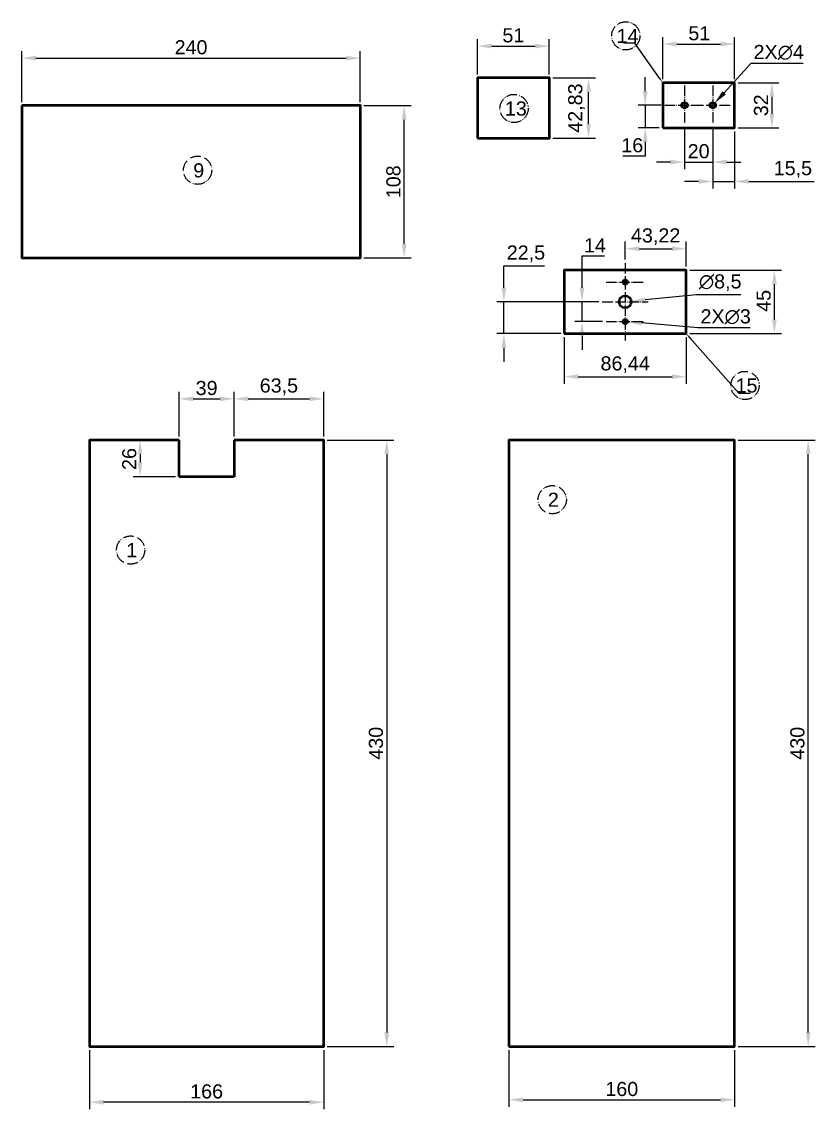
# Model space of a CAD drawing. Header units: millimetres. Extents: x 1300 to 9341, y -223 to 1453.
# Drawn here: x 8779 to 9341, y -31 to 740 of the extents above; entities that cross this region are included whole.
import ezdxf
from ezdxf import colors
from ezdxf.entities.mleader import LeaderData, LeaderLine
from ezdxf.math import Vec2, Vec3

# ---------------------------------------------------------------- set-up
doc = ezdxf.new("R2010")
doc.units = ezdxf.units.MM
doc.linetypes.add('ACAD_ISO04W100', pattern=[30, 24, -3, 0, -3])
doc.linetypes.add('ACAD_ISO05W100', pattern=[33, 24, -3, 0, -3, 0, -3])
for name, color, linetype, lineweight in [('02_LINEA_PRINCIPAL_A4_A3', 7, 'Continuous', 50), ('04_LINEA_EJE_A4_A3', 4, 'ACAD_ISO04W100', 25), ('05_LINEA_ACOTADO', 3, 'Continuous', 25), ('10_LINEA_FANTASMA_A4_A3', 2, 'ACAD_ISO05W100', 25)]:
    doc.layers.add(name, color=color, linetype=linetype, lineweight=lineweight)
doc.layers.add('06_ROTULADO', color=3, linetype='Continuous')
doc.styles.get("Standard").update_dxf_attribs({"font": 'arial.ttf'})
doc.dimstyles.new('ISO-25', dxfattribs={"dimtxt": 2.5, "dimasz": 2.5, "dimexe": 1.25, "dimexo": 0.625, "dimtad": 1, "dimtoh": 1, "dimtxsty": 'Standard', "dimcen": 2.5, "dimadec": 0, "dimazin": 0, "dimtfac": 1, "dimtmove": 0, "dimatfit": 3, "dimfxl": 1, "dimarcsym": 0})

# ---------------------------------------------------------------- blocks, each defined once
blk = doc.blocks.new('*D31')
at = {"layer": '05_LINEA_ACOTADO', "color": 0, "lineweight": -2, "transparency": 16777216}
for p, q in [((9286.52, 443.3), (9341.16, 443.3)), ((9336.16, 23.3), (9336.16, 433.3)), ((9286.52, 13.3), (9341.16, 13.3))]:
    blk.add_line(p, q, dxfattribs=at)
at = {"layer": '05_LINEA_ACOTADO', "color": 0, "transparency": 16777216}
for points in [[(9334.49, 433.3), (9337.83, 433.3), (9336.16, 443.3)], [(9334.49, 23.3), (9337.83, 23.3), (9336.16, 13.3)]]:
    blk.add_solid(points, dxfattribs=at)
at = {"layer": 'Defpoints', "color": 0, "transparency": 16777216}
for p in [(9284.02, 443.3), (9336.16, 443.3), (9284.02, 13.3)]:
    blk.add_point(p, dxfattribs=at)
at = {"layer": '05_LINEA_ACOTADO', "color": 0, "transparency": 16777216, "insert": (9328.55, 228.3), "char_height": 10, "attachment_point": 5, "rotation": 90}
blk.add_mtext('430', dxfattribs=at)
blk = doc.blocks.new('*D32')
at = {"layer": '05_LINEA_ACOTADO', "color": 0, "lineweight": -2, "transparency": 16777216}
for p, q in [((9124.02, 10.8), (9124.02, -29.46)), ((9284.02, 10.8), (9284.02, -29.46)), ((9134.02, -24.46), (9274.02, -24.46))]:
    blk.add_line(p, q, dxfattribs=at)
at = {"layer": '05_LINEA_ACOTADO', "color": 0, "transparency": 16777216}
for points in [[(9134.02, -22.8), (9134.02, -26.13), (9124.02, -24.46)], [(9274.02, -22.8), (9274.02, -26.13), (9284.02, -24.46)]]:
    blk.add_solid(points, dxfattribs=at)
at = {"layer": 'Defpoints', "color": 0, "transparency": 16777216}
for p in [(9124.02, 13.3), (9284.02, 13.3), (9284.02, -24.46)]:
    blk.add_point(p, dxfattribs=at)
at = {"layer": '05_LINEA_ACOTADO', "color": 0, "transparency": 16777216, "insert": (9204.02, -16.86), "char_height": 10, "attachment_point": 5}
blk.add_mtext('160', dxfattribs=at)
blk = doc.blocks.new('*D33')
at = {"layer": '05_LINEA_ACOTADO', "color": 0, "lineweight": -2, "transparency": 16777216}
for p, q in [((8826.74, 10.8), (8826.74, -31.16)), ((8992.74, 10.8), (8992.74, -31.16)), ((8982.74, -26.16), (8836.74, -26.16))]:
    blk.add_line(p, q, dxfattribs=at)
at = {"layer": '05_LINEA_ACOTADO', "color": 0, "transparency": 16777216}
for points in [[(8836.74, -24.5), (8836.74, -27.83), (8826.74, -26.16)], [(8982.74, -24.5), (8982.74, -27.83), (8992.74, -26.16)]]:
    blk.add_solid(points, dxfattribs=at)
at = {"layer": 'Defpoints', "color": 0, "transparency": 16777216}
for p in [(8826.74, 13.3), (8992.74, 13.3), (8826.74, -26.16)]:
    blk.add_point(p, dxfattribs=at)
at = {"layer": '05_LINEA_ACOTADO', "color": 0, "transparency": 16777216, "insert": (8909.74, -18.56), "char_height": 10, "attachment_point": 5}
blk.add_mtext('166', dxfattribs=at)
blk = doc.blocks.new('*D34')
at = {"layer": '05_LINEA_ACOTADO', "color": 0, "lineweight": -2, "transparency": 16777216}
for p, q in [((8995.24, 443.3), (9042.41, 443.3)), ((9037.41, 433.3), (9037.41, 23.3)), ((8995.24, 13.3), (9042.41, 13.3))]:
    blk.add_line(p, q, dxfattribs=at)
at = {"layer": '05_LINEA_ACOTADO', "color": 0, "transparency": 16777216}
for points in [[(9035.74, 433.3), (9039.08, 433.3), (9037.41, 443.3)], [(9035.74, 23.3), (9039.08, 23.3), (9037.41, 13.3)]]:
    blk.add_solid(points, dxfattribs=at)
at = {"layer": 'Defpoints', "color": 0, "transparency": 16777216}
for p in [(8992.74, 443.3), (8992.74, 13.3), (9037.41, 13.3)]:
    blk.add_point(p, dxfattribs=at)
at = {"layer": '05_LINEA_ACOTADO', "color": 0, "transparency": 16777216, "insert": (9029.8, 228.3), "char_height": 10, "attachment_point": 5, "rotation": 90}
blk.add_mtext('430', dxfattribs=at)
blk = doc.blocks.new('*D35')
at = {"layer": '05_LINEA_ACOTADO', "color": 0, "lineweight": -2, "transparency": 16777216}
for p, q in [((8890.24, 445.8), (8890.24, 477.51)), ((8900.24, 472.51), (8919.24, 472.51)), ((8929.24, 445.8), (8929.24, 477.51))]:
    blk.add_line(p, q, dxfattribs=at)
at = {"layer": '05_LINEA_ACOTADO', "color": 0, "transparency": 16777216}
for points in [[(8900.24, 474.18), (8900.24, 470.85), (8890.24, 472.51)], [(8919.24, 474.18), (8919.24, 470.85), (8929.24, 472.51)]]:
    blk.add_solid(points, dxfattribs=at)
at = {"layer": 'Defpoints', "color": 0, "transparency": 16777216}
for p in [(8929.24, 472.51), (8890.24, 443.3), (8929.24, 443.3)]:
    blk.add_point(p, dxfattribs=at)
at = {"layer": '05_LINEA_ACOTADO', "color": 0, "transparency": 16777216, "insert": (8909.74, 480.12), "char_height": 10, "attachment_point": 5}
blk.add_mtext('39', dxfattribs=at)
blk = doc.blocks.new('*D36')
at = {"layer": '05_LINEA_ACOTADO', "color": 0, "lineweight": -2, "transparency": 16777216}
for p, q in [((8929.24, 445.8), (8929.24, 477.51)), ((8939.24, 472.51), (8982.74, 472.51)), ((8992.74, 445.8), (8992.74, 477.51))]:
    blk.add_line(p, q, dxfattribs=at)
at = {"layer": '05_LINEA_ACOTADO', "color": 0, "transparency": 16777216}
for points in [[(8939.24, 474.18), (8939.24, 470.85), (8929.24, 472.51)], [(8982.74, 474.18), (8982.74, 470.85), (8992.74, 472.51)]]:
    blk.add_solid(points, dxfattribs=at)
at = {"layer": 'Defpoints', "color": 0, "transparency": 16777216}
for p in [(8992.74, 472.51), (8929.24, 443.3), (8992.74, 443.3)]:
    blk.add_point(p, dxfattribs=at)
at = {"layer": '05_LINEA_ACOTADO', "color": 0, "transparency": 16777216, "insert": (8960.99, 481.02), "char_height": 10, "attachment_point": 5}
blk.add_mtext('63,5', dxfattribs=at)
blk = doc.blocks.new('*D37')
at = {"layer": '05_LINEA_ACOTADO', "color": 0, "lineweight": -2, "transparency": 16777216}
for p, q in [((8887.74, 443.3), (8857.56, 443.3)), ((8862.56, 433.3), (8862.56, 427.3)), ((8887.74, 417.3), (8857.56, 417.3))]:
    blk.add_line(p, q, dxfattribs=at)
at = {"layer": '05_LINEA_ACOTADO', "color": 0, "transparency": 16777216}
for points in [[(8860.89, 433.3), (8864.23, 433.3), (8862.56, 443.3)], [(8860.89, 427.3), (8864.23, 427.3), (8862.56, 417.3)]]:
    blk.add_solid(points, dxfattribs=at)
at = {"layer": 'Defpoints', "color": 0, "transparency": 16777216}
for p in [(8890.24, 443.3), (8862.56, 417.3), (8890.24, 417.3)]:
    blk.add_point(p, dxfattribs=at)
at = {"layer": '05_LINEA_ACOTADO', "color": 0, "transparency": 16777216, "insert": (8854.95, 429.85), "char_height": 10, "attachment_point": 5, "rotation": 90}
blk.add_mtext('26', dxfattribs=at)
blk = doc.blocks.new('*D50')
at = {"layer": '05_LINEA_ACOTADO', "color": 0, "lineweight": -2, "transparency": 16777216}
for p, q in [((8778.7, 682.89), (8778.7, 719.09)), ((9018.7, 682.89), (9018.7, 719.09)), ((8788.7, 714.09), (9008.7, 714.09))]:
    blk.add_line(p, q, dxfattribs=at)
at = {"layer": '05_LINEA_ACOTADO', "color": 0, "transparency": 16777216}
for points in [[(8788.7, 715.75), (8788.7, 712.42), (8778.7, 714.09)], [(9008.7, 715.75), (9008.7, 712.42), (9018.7, 714.09)]]:
    blk.add_solid(points, dxfattribs=at)
at = {"layer": 'Defpoints', "color": 0, "transparency": 16777216}
for p in [(9018.7, 714.09), (8778.7, 680.39), (9018.7, 680.39)]:
    blk.add_point(p, dxfattribs=at)
at = {"layer": '05_LINEA_ACOTADO', "color": 0, "transparency": 16777216, "insert": (8898.7, 721.69), "char_height": 10, "attachment_point": 5}
blk.add_mtext('240', dxfattribs=at)
blk = doc.blocks.new('*D51')
at = {"layer": '05_LINEA_ACOTADO', "color": 0, "lineweight": -2, "transparency": 16777216}
for p, q in [((9021.2, 680.39), (9054.79, 680.39)), ((9049.79, 582.39), (9049.79, 670.39)), ((9021.2, 572.39), (9054.79, 572.39))]:
    blk.add_line(p, q, dxfattribs=at)
at = {"layer": '05_LINEA_ACOTADO', "color": 0, "transparency": 16777216}
for points in [[(9048.13, 670.39), (9051.46, 670.39), (9049.79, 680.39)], [(9048.13, 582.39), (9051.46, 582.39), (9049.79, 572.39)]]:
    blk.add_solid(points, dxfattribs=at)
at = {"layer": 'Defpoints', "color": 0, "transparency": 16777216}
for p in [(9018.7, 680.39), (9049.79, 680.39), (9018.7, 572.39)]:
    blk.add_point(p, dxfattribs=at)
at = {"layer": '05_LINEA_ACOTADO', "color": 0, "transparency": 16777216, "insert": (9042.19, 626.39), "char_height": 10, "attachment_point": 5, "rotation": 90}
blk.add_mtext('108', dxfattribs=at)
blk = doc.blocks.new('*D52')
at = {"layer": '05_LINEA_ACOTADO', "color": 0, "lineweight": -2, "transparency": 16777216}
for p, q in [((9163.22, 516.28), (9163.22, 483.21)), ((9249.66, 516.28), (9249.66, 483.21)), ((9173.22, 488.21), (9239.66, 488.21))]:
    blk.add_line(p, q, dxfattribs=at)
at = {"layer": '05_LINEA_ACOTADO', "color": 0, "transparency": 16777216}
for points in [[(9173.22, 489.88), (9173.22, 486.54), (9163.22, 488.21)], [(9239.66, 489.88), (9239.66, 486.54), (9249.66, 488.21)]]:
    blk.add_solid(points, dxfattribs=at)
at = {"layer": 'Defpoints', "color": 0, "transparency": 16777216}
for p in [(9163.22, 518.78), (9249.66, 518.78), (9249.66, 488.21)]:
    blk.add_point(p, dxfattribs=at)
at = {"layer": '05_LINEA_ACOTADO', "color": 0, "transparency": 16777216, "insert": (9206.44, 496.72), "char_height": 10, "attachment_point": 5}
blk.add_mtext('86,44', dxfattribs=at)
blk = doc.blocks.new('*D53')
at = {"layer": '05_LINEA_ACOTADO', "color": 0, "lineweight": -2, "transparency": 16777216}
for p, q in [((9252.16, 563.78), (9317.19, 563.78)), ((9312.19, 528.78), (9312.19, 553.78)), ((9252.16, 518.78), (9317.19, 518.78))]:
    blk.add_line(p, q, dxfattribs=at)
at = {"layer": '05_LINEA_ACOTADO', "color": 0, "transparency": 16777216}
for points in [[(9310.52, 553.78), (9313.86, 553.78), (9312.19, 563.78)], [(9310.52, 528.78), (9313.86, 528.78), (9312.19, 518.78)]]:
    blk.add_solid(points, dxfattribs=at)
at = {"layer": 'Defpoints', "color": 0, "transparency": 16777216}
for p in [(9249.66, 563.78), (9312.19, 563.78), (9249.66, 518.78)]:
    blk.add_point(p, dxfattribs=at)
at = {"layer": '05_LINEA_ACOTADO', "color": 0, "transparency": 16777216, "insert": (9304.61, 541.98), "char_height": 10, "attachment_point": 5, "rotation": 90}
blk.add_mtext('45', dxfattribs=at)
blk = doc.blocks.new('*D54')
at = {"layer": '05_LINEA_ACOTADO', "color": 0, "lineweight": -2, "transparency": 16777216}
for p, q in [((9120.49, 551.28), (9120.49, 566.81)), ((9120.49, 566.81), (9149.21, 566.81)), ((9187.69, 541.28), (9115.49, 541.28)), ((9120.49, 518.78), (9120.49, 541.28)), ((9160.72, 518.78), (9115.49, 518.78)), ((9120.49, 508.78), (9120.49, 498.78))]:
    blk.add_line(p, q, dxfattribs=at)
at = {"layer": '05_LINEA_ACOTADO', "color": 0, "transparency": 16777216}
for points in [[(9118.82, 551.28), (9122.15, 551.28), (9120.49, 541.28)], [(9118.82, 508.78), (9122.15, 508.78), (9120.49, 518.78)]]:
    blk.add_solid(points, dxfattribs=at)
at = {"layer": 'Defpoints', "color": 0, "transparency": 16777216}
for p in [(9120.49, 541.28), (9190.19, 541.28), (9163.22, 518.78)]:
    blk.add_point(p, dxfattribs=at)
at = {"layer": '05_LINEA_ACOTADO', "color": 0, "transparency": 16777216, "insert": (9136.1, 575.32), "char_height": 10, "attachment_point": 5}
blk.add_mtext('22,5', dxfattribs=at)
blk = doc.blocks.new('*D55')
at = {"layer": '05_LINEA_ACOTADO', "color": 0, "lineweight": -2, "transparency": 16777216}
for p, q in [((9206.44, 571.28), (9206.44, 583.95)), ((9216.44, 578.95), (9239.66, 578.95)), ((9249.66, 566.28), (9249.66, 583.95))]:
    blk.add_line(p, q, dxfattribs=at)
at = {"layer": '05_LINEA_ACOTADO', "color": 0, "transparency": 16777216}
for points in [[(9216.44, 580.62), (9216.44, 577.28), (9206.44, 578.95)], [(9239.66, 580.62), (9239.66, 577.28), (9249.66, 578.95)]]:
    blk.add_solid(points, dxfattribs=at)
at = {"layer": 'Defpoints', "color": 0, "transparency": 16777216}
for p in [(9249.66, 578.95), (9206.44, 568.78), (9249.66, 563.78)]:
    blk.add_point(p, dxfattribs=at)
at = {"layer": '05_LINEA_ACOTADO', "color": 0, "transparency": 16777216, "insert": (9228.05, 587.46), "char_height": 10, "attachment_point": 5}
blk.add_mtext('43,22', dxfattribs=at)
blk = doc.blocks.new('*D56')
at = {"layer": '05_LINEA_ACOTADO', "color": 0, "lineweight": -2, "transparency": 16777216}
for p, q in [((9175.83, 551.28), (9175.83, 573.82)), ((9175.83, 573.82), (9191.67, 573.82)), ((9187.69, 541.28), (9170.83, 541.28)), ((9175.83, 527.28), (9175.83, 541.28)), ((9190.44, 527.28), (9170.83, 527.28)), ((9175.83, 517.28), (9175.83, 507.28))]:
    blk.add_line(p, q, dxfattribs=at)
at = {"layer": '05_LINEA_ACOTADO', "color": 0, "transparency": 16777216}
for points in [[(9174.16, 551.28), (9177.49, 551.28), (9175.83, 541.28)], [(9174.16, 517.28), (9177.49, 517.28), (9175.83, 527.28)]]:
    blk.add_solid(points, dxfattribs=at)
at = {"layer": 'Defpoints', "color": 0, "transparency": 16777216}
for p in [(9175.83, 541.28), (9190.19, 541.28), (9192.94, 527.28)]:
    blk.add_point(p, dxfattribs=at)
at = {"layer": '05_LINEA_ACOTADO', "color": 0, "transparency": 16777216, "insert": (9185, 581.34), "char_height": 10, "attachment_point": 5}
blk.add_mtext('14', dxfattribs=at)
blk = doc.blocks.new('*D57')
at = {"layer": '05_LINEA_ACOTADO', "color": 0, "lineweight": -2, "transparency": 16777216}
for p, q in [((9286.52, 696.64), (9315.39, 696.64)), ((9310.39, 686.64), (9310.39, 674.64)), ((9286.52, 664.64), (9315.39, 664.64))]:
    blk.add_line(p, q, dxfattribs=at)
at = {"layer": '05_LINEA_ACOTADO', "color": 0, "transparency": 16777216}
for points in [[(9308.72, 686.64), (9312.05, 686.64), (9310.39, 696.64)], [(9308.72, 674.64), (9312.05, 674.64), (9310.39, 664.64)]]:
    blk.add_solid(points, dxfattribs=at)
at = {"layer": 'Defpoints', "color": 0, "transparency": 16777216}
for p in [(9284.02, 696.64), (9284.02, 664.64), (9310.39, 664.64)]:
    blk.add_point(p, dxfattribs=at)
at = {"layer": '05_LINEA_ACOTADO', "color": 0, "transparency": 16777216, "insert": (9302.78, 680.64), "char_height": 10, "attachment_point": 5, "rotation": 90}
blk.add_mtext('32', dxfattribs=at)
blk = doc.blocks.new('*D58')
at = {"layer": '05_LINEA_ACOTADO', "color": 0, "lineweight": -2, "transparency": 16777216}
for p, q in [((9233.02, 699.14), (9233.02, 729.03)), ((9284.02, 699.14), (9284.02, 729.03)), ((9243.02, 724.03), (9274.02, 724.03))]:
    blk.add_line(p, q, dxfattribs=at)
at = {"layer": '05_LINEA_ACOTADO', "color": 0, "transparency": 16777216}
for points in [[(9243.02, 725.7), (9243.02, 722.36), (9233.02, 724.03)], [(9274.02, 725.7), (9274.02, 722.36), (9284.02, 724.03)]]:
    blk.add_solid(points, dxfattribs=at)
at = {"layer": 'Defpoints', "color": 0, "transparency": 16777216}
for p in [(9284.02, 724.03), (9233.02, 696.64), (9284.02, 696.64)]:
    blk.add_point(p, dxfattribs=at)
at = {"layer": '05_LINEA_ACOTADO', "color": 0, "transparency": 16777216, "insert": (9258.97, 731.64), "char_height": 10, "attachment_point": 5}
blk.add_mtext('51', dxfattribs=at)
blk = doc.blocks.new('*D59')
at = {"layer": '05_LINEA_ACOTADO', "color": 0, "lineweight": -2, "transparency": 16777216}
for p, q in [((9248.52, 664.14), (9248.52, 635.4)), ((9268.52, 664.14), (9268.52, 635.4)), ((9238.52, 640.4), (9228.52, 640.4)), ((9248.52, 640.4), (9268.52, 640.4)), ((9278.52, 640.4), (9288.52, 640.4))]:
    blk.add_line(p, q, dxfattribs=at)
at = {"layer": '05_LINEA_ACOTADO', "color": 0, "transparency": 16777216}
for points in [[(9238.52, 642.07), (9238.52, 638.74), (9248.52, 640.4)], [(9278.52, 642.07), (9278.52, 638.74), (9268.52, 640.4)]]:
    blk.add_solid(points, dxfattribs=at)
at = {"layer": 'Defpoints', "color": 0, "transparency": 16777216}
for p in [(9248.52, 666.64), (9268.52, 666.64), (9268.52, 640.4)]:
    blk.add_point(p, dxfattribs=at)
at = {"layer": '05_LINEA_ACOTADO', "color": 0, "transparency": 16777216, "insert": (9258.52, 648.01), "char_height": 10, "attachment_point": 5}
blk.add_mtext('20', dxfattribs=at)
blk = doc.blocks.new('*D60')
at = {"layer": '05_LINEA_ACOTADO', "color": 0, "lineweight": -2, "transparency": 16777216}
for p, q in [((9220.65, 690.64), (9220.65, 700.64)), ((9232.02, 680.64), (9215.65, 680.64)), ((9220.65, 680.64), (9220.65, 664.64)), ((9230.52, 664.64), (9215.65, 664.64)), ((9220.65, 654.64), (9220.65, 644.64)), ((9220.65, 644.64), (9204.78, 644.64))]:
    blk.add_line(p, q, dxfattribs=at)
at = {"layer": '05_LINEA_ACOTADO', "color": 0, "transparency": 16777216}
for points in [[(9218.99, 690.64), (9222.32, 690.64), (9220.65, 680.64)], [(9218.99, 654.64), (9222.32, 654.64), (9220.65, 664.64)]]:
    blk.add_solid(points, dxfattribs=at)
at = {"layer": 'Defpoints', "color": 0, "transparency": 16777216}
for p in [(9234.52, 680.64), (9220.65, 664.64), (9233.02, 664.64)]:
    blk.add_point(p, dxfattribs=at)
at = {"layer": '05_LINEA_ACOTADO', "color": 0, "transparency": 16777216, "insert": (9211.46, 652.24), "char_height": 10, "attachment_point": 5}
blk.add_mtext('16', dxfattribs=at)
blk = doc.blocks.new('*D61')
at = {"layer": '05_LINEA_ACOTADO', "color": 0, "lineweight": -2, "transparency": 16777216}
for p, q in [((9268.52, 664.14), (9268.52, 621.62)), ((9284.02, 662.14), (9284.02, 621.62)), ((9258.52, 626.62), (9248.52, 626.62)), ((9268.52, 626.62), (9284.02, 626.62)), ((9294.02, 626.62), (9340.38, 626.62))]:
    blk.add_line(p, q, dxfattribs=at)
at = {"layer": '05_LINEA_ACOTADO', "color": 0, "transparency": 16777216}
for points in [[(9258.52, 628.29), (9258.52, 624.95), (9268.52, 626.62)], [(9294.02, 628.29), (9294.02, 624.95), (9284.02, 626.62)]]:
    blk.add_solid(points, dxfattribs=at)
at = {"layer": 'Defpoints', "color": 0, "transparency": 16777216}
for p in [(9268.52, 666.64), (9284.02, 664.64), (9284.02, 626.62)]:
    blk.add_point(p, dxfattribs=at)
at = {"layer": '05_LINEA_ACOTADO', "color": 0, "transparency": 16777216, "insert": (9325.32, 635.13), "char_height": 10, "attachment_point": 5}
blk.add_mtext('15,5', dxfattribs=at)
blk = doc.blocks.new('*D62')
at = {"layer": '05_LINEA_ACOTADO', "color": 0, "lineweight": -2, "transparency": 16777216}
for p, q in [((9101.67, 702.54), (9101.67, 727.57)), ((9152.67, 702.54), (9152.67, 727.57)), ((9111.67, 722.57), (9142.67, 722.57))]:
    blk.add_line(p, q, dxfattribs=at)
at = {"layer": '05_LINEA_ACOTADO', "color": 0, "transparency": 16777216}
for points in [[(9111.67, 724.24), (9111.67, 720.91), (9101.67, 722.57)], [(9142.67, 724.24), (9142.67, 720.91), (9152.67, 722.57)]]:
    blk.add_solid(points, dxfattribs=at)
at = {"layer": 'Defpoints', "color": 0, "transparency": 16777216}
for p in [(9152.67, 722.57), (9101.67, 700.04), (9152.67, 700.04)]:
    blk.add_point(p, dxfattribs=at)
at = {"layer": '05_LINEA_ACOTADO', "color": 0, "transparency": 16777216, "insert": (9127.17, 730.18), "char_height": 10, "attachment_point": 5}
blk.add_mtext('51', dxfattribs=at)
blk = doc.blocks.new('*D63')
at = {"layer": '05_LINEA_ACOTADO', "color": 0, "lineweight": -2, "transparency": 16777216}
for p, q in [((9155.17, 700.04), (9185.48, 700.04)), ((9180.48, 667.21), (9180.48, 690.04)), ((9155.17, 657.21), (9185.48, 657.21))]:
    blk.add_line(p, q, dxfattribs=at)
at = {"layer": '05_LINEA_ACOTADO', "color": 0, "transparency": 16777216}
for points in [[(9178.82, 690.04), (9182.15, 690.04), (9180.48, 700.04)], [(9178.82, 667.21), (9182.15, 667.21), (9180.48, 657.21)]]:
    blk.add_solid(points, dxfattribs=at)
at = {"layer": 'Defpoints', "color": 0, "transparency": 16777216}
for p in [(9152.67, 700.04), (9180.48, 700.04), (9152.67, 657.21)]:
    blk.add_point(p, dxfattribs=at)
at = {"layer": '05_LINEA_ACOTADO', "color": 0, "transparency": 16777216, "insert": (9171.97, 678.62), "char_height": 10, "attachment_point": 5, "rotation": 90}
blk.add_mtext('42,83', dxfattribs=at)
blk = doc.blocks.new('*D94')
at = {"layer": '05_LINEA_ACOTADO', "color": 0, "lineweight": -2, "transparency": 16777216}
for p, q in [((9295.44, 710.21), (9276.6, 689.51)), ((9332.58, 710.21), (9295.44, 710.21))]:
    blk.add_line(p, q, dxfattribs=at)
at = {"layer": '05_LINEA_ACOTADO', "color": 0, "transparency": 16777216}
blk.add_solid([(9275.37, 690.63), (9277.83, 688.39), (9269.87, 682.12)], dxfattribs=at)
at = {"layer": 'Defpoints', "color": 0, "transparency": 16777216}
for p in [(9267.18, 679.16), (9269.87, 682.12)]:
    blk.add_point(p, dxfattribs=at)
at = {"layer": '05_LINEA_ACOTADO', "color": 0, "transparency": 16777216, "insert": (9315.26, 718.09), "char_height": 10, "attachment_point": 5}
blk.add_mtext('2X∅4', dxfattribs=at)
blk = doc.blocks.new('*D95')
at = {"layer": '05_LINEA_ACOTADO', "color": 0, "lineweight": -2, "transparency": 16777216}
for p, q in [((9256.71, 546.17), (9220.62, 542.66)), ((9288.38, 546.17), (9256.71, 546.17))]:
    blk.add_line(p, q, dxfattribs=at)
at = {"layer": '05_LINEA_ACOTADO', "color": 0, "transparency": 16777216}
blk.add_solid([(9220.46, 544.32), (9220.78, 541), (9210.67, 541.69)], dxfattribs=at)
at = {"layer": 'Defpoints', "color": 0, "transparency": 16777216}
for p in [(9202.21, 540.87), (9210.67, 541.69)]:
    blk.add_point(p, dxfattribs=at)
at = {"layer": '05_LINEA_ACOTADO', "color": 0, "transparency": 16777216, "insert": (9273.79, 554.84), "char_height": 10, "attachment_point": 5}
blk.add_mtext('∅8,5', dxfattribs=at)
blk = doc.blocks.new('*D96')
at = {"layer": '05_LINEA_ACOTADO', "color": 0, "lineweight": -2, "transparency": 16777216}
for p, q in [((9257.83, 522.78), (9217.9, 526.28)), ((9295.01, 522.78), (9257.83, 522.78))]:
    blk.add_line(p, q, dxfattribs=at)
at = {"layer": '05_LINEA_ACOTADO', "color": 0, "transparency": 16777216}
blk.add_solid([(9218.04, 527.94), (9217.75, 524.62), (9207.93, 527.15)], dxfattribs=at)
at = {"layer": 'Defpoints', "color": 0, "transparency": 16777216}
for p in [(9204.95, 527.41), (9207.93, 527.15)]:
    blk.add_point(p, dxfattribs=at)
at = {"layer": '05_LINEA_ACOTADO', "color": 0, "transparency": 16777216, "insert": (9277.67, 530.67), "char_height": 10, "attachment_point": 5}
blk.add_mtext('2X∅3', dxfattribs=at)

msp = doc.modelspace()

# ---------------------------------------------------------------- linework, layer by layer
at = {"layer": '02_LINEA_PRINCIPAL_A4_A3'}
for p, q in [((8890.239, 417.301), (8890.239, 443.301)), ((8929.239, 443.301), (8929.239, 417.301)), ((8929.239, 417.301), (8890.239, 417.301))]:
    msp.add_line(p, q, dxfattribs=at)
for points in [[(9101.672, 657.208), (9152.672, 657.208), (9152.672, 700.038), (9101.672, 700.038)], [(9233.023, 664.638), (9284.023, 664.638), (9284.023, 696.638), (9233.023, 696.638)], [(8778.701, 680.394), (8778.701, 572.394), (9018.701, 572.394), (9018.701, 680.394)], [(9163.22, 518.779), (9249.66, 518.779), (9249.66, 563.779), (9163.22, 563.779)], [(9124.023, 13.301), (9284.023, 13.301), (9284.023, 443.301), (9124.023, 443.301)]]:
    msp.add_lwpolyline(points, close=True, dxfattribs=at)
msp.add_lwpolyline([(8890.239, 443.301), (8826.739, 443.301), (8826.739, 13.301), (8992.739, 13.301), (8992.739, 443.301), (8929.239, 443.301)], dxfattribs=at)
for centre, radius in [((9248.523, 680.638), 2), ((9268.523, 680.638), 2), ((9206.44, 555.279), 1.5), ((9206.44, 541.279), 4.25), ((9206.44, 527.279), 1.5)]:
    msp.add_circle(centre, radius, dxfattribs=at)
at = {"layer": '04_LINEA_EJE_A4_A3', "ltscale": 0.31}
for p, q in [((9248.523, 694.638), (9248.523, 666.638)), ((9268.523, 694.638), (9268.523, 666.638)), ((9234.523, 680.638), (9262.523, 680.638)), ((9254.523, 680.638), (9282.523, 680.638)), ((9206.44, 568.779), (9206.44, 553.779)), ((9192.94, 555.279), (9219.94, 555.279)), ((9206.44, 557.529), (9206.44, 525.029)), ((9190.19, 541.279), (9222.69, 541.279)), ((9192.94, 527.279), (9219.94, 527.279)), ((9206.44, 528.779), (9206.44, 513.779))]:
    msp.add_line(p, q, dxfattribs=at)
at = {"layer": '10_LINEA_FANTASMA_A4_A3', "ltscale": 0.31}
for centre in [(9206.857, 729.853), (9127.675, 678.388), (8903.353, 634.584), (9291.377, 482.003), (9154.744, 401.01), (8855.873, 365.31)]:
    msp.add_circle(centre, 10, dxfattribs=at)

# ---------------------------------------------------------------- texts
at = {"layer": '06_ROTULADO', "char_height": 10, "attachment_point": 1}
for s, insert in [('14', (9200.347, 734.791)), ('13', (9121.145, 683.326)), ('9', (8900.254, 639.523)), ('15', (9284.698, 486.942)), ('2', (9151.645, 405.949)), ('1', (8852.774, 370.249))]:
    msp.add_mtext_dynamic_manual_height_columns(s, width=12.83645, gutter_width=12.5, heights=[0], dxfattribs=dict(at, insert=insert))

# ---------------------------------------------------------------- dimensions: what is measured, and where the dimension line sits
at = {"layer": '05_LINEA_ACOTADO'}
for base, p1, p2, picture, middle in [((9152.672, 722.575), (9101.672, 700.038), (9152.672, 700.038), '*D62', (9127.172, 722.575)), ((9284.023, 724.032), (9233.023, 696.638), (9284.023, 696.638), '*D58', (9258.965, 724.032)), ((9018.701, 714.088), (8778.701, 680.394), (9018.701, 680.394), '*D50', (8898.701, 714.088)), ((9268.523, 640.403), (9248.523, 666.638), (9268.523, 666.638), '*D59', (9258.523, 640.403)), ((9284.023, 626.621), (9268.523, 666.638), (9284.023, 664.638), '*D61', (9325.323, 626.621)), ((9249.66, 578.949), (9206.44, 568.779), (9249.66, 563.779), '*D55', (9228.05, 578.949)), ((9249.66, 488.211), (9163.22, 518.779), (9249.66, 518.779), '*D52', (9206.44, 488.211))]:
    dim = msp.add_linear_dim(base=base, p1=p1, p2=p2, dimstyle='ISO-25', override={"dimscale": 4}, dxfattribs=at)
    dim.commit()
    dim.dimension.update_dxf_attribs({"geometry": picture, "text_midpoint": middle, "dimtype": 160})
for p1, p2, picture, middle in [((9267.177, 679.159), (9269.87, 682.117), '*D94', (9315.257, 710.207)), ((9204.945, 527.41), (9207.934, 527.148), '*D96', (9257.835, 522.781))]:
    dim = msp.add_diameter_dim_2p(p1=p1, p2=p2, text='2X<>', dimstyle='ISO-25', override={"dimscale": 4, "dimcen": 0, "dimtofl": 0}, dxfattribs=at)
    dim.commit()
    dim.dimension.update_dxf_attribs({"geometry": picture, "text_midpoint": middle, "dimtype": 163})
for base, p1, p2, picture, middle in [((9180.484, 700.038), (9152.672, 657.208), (9152.672, 700.038), '*D63', (9180.484, 678.623)), ((9220.652, 664.638), (9234.523, 680.638), (9233.023, 664.638), '*D60', (9211.464, 644.638)), ((9310.386, 664.638), (9284.023, 696.638), (9284.023, 664.638), '*D57', (9310.386, 680.638)), ((9049.795, 680.394), (9018.701, 572.394), (9018.701, 680.394), '*D51', (9049.795, 626.394)), ((9175.826, 541.279), (9192.94, 527.279), (9190.19, 541.279), '*D56', (9184.997, 573.82)), ((9120.486, 541.279), (9163.22, 518.779), (9190.19, 541.279), '*D54', (9136.097, 566.807)), ((9312.191, 563.779), (9249.66, 518.779), (9249.66, 563.779), '*D53', (9312.191, 541.979)), ((8862.559, 417.301), (8890.239, 443.301), (8890.239, 417.301), '*D37', (8862.559, 429.855)), ((9037.409, 13.301), (8992.739, 443.301), (8992.739, 13.301), '*D34', (9037.409, 228.301))]:
    dim = msp.add_linear_dim(base=base, p1=p1, p2=p2, angle=90, dimstyle='ISO-25', override={"dimscale": 4}, dxfattribs=at)
    dim.commit()
    dim.dimension.update_dxf_attribs({"geometry": picture, "text_midpoint": middle, "dimtype": 160})
dim = msp.add_diameter_dim_2p(p1=(9202.21, 540.868), p2=(9210.67, 541.69), dimstyle='ISO-25', override={"dimscale": 4, "dimcen": 0, "dimtofl": 0}, dxfattribs=at)
dim.commit()
dim.dimension.update_dxf_attribs({"geometry": '*D95', "text_midpoint": (9256.714, 546.167), "dimtype": 163})
for base, p1, p2, picture, middle in [((8929.239, 472.514), (8890.239, 443.301), (8929.239, 443.301), '*D35', (8909.739, 480.123)), ((8992.739, 472.514), (8929.239, 443.301), (8992.739, 443.301), '*D36', (8960.989, 481.024)), ((8826.739, -26.163), (8992.739, 13.301), (8826.739, 13.301), '*D33', (8909.739, -18.558)), ((9284.023, -24.462), (9124.023, 13.301), (9284.023, 13.301), '*D32', (9204.023, -16.856))]:
    dim = msp.add_linear_dim(base=base, p1=p1, p2=p2, dimstyle='ISO-25', override={"dimscale": 4}, dxfattribs=at)
    dim.commit()
    dim.dimension.update_dxf_attribs({"geometry": picture, "text_midpoint": middle})
dim = msp.add_linear_dim(base=(9336.161, 443.301), p1=(9284.023, 13.301), p2=(9284.023, 443.301), angle=90, dimstyle='ISO-25', override={"dimscale": 4}, dxfattribs=at)
dim.commit()
dim.dimension.update_dxf_attribs({"geometry": '*D31', "text_midpoint": (9328.552, 228.301)})

# ---------------------------------------------------------------- leaders
at = {"layer": '06_ROTULADO'}
ml = msp.add_multileader_mtext('Standard', dxfattribs=at)
ml.set_content('', color=256)
ml.set_leader_properties()
ml.build(insert=Vec2(0, 0))
ctx = ml.context
ctx.base_point, ctx.plane_origin = Vec3(9201.183, 724.75), Vec3(9233.023, 696.638)
ctx.text_align_type = 2
notes = []
notes.append((ctx, [(0, (1, 1, 0), (9213.183, 724.75), (-1, 0), 8, [(0, [(9233.023, 696.638)], 0, [])])]))
ctx.mtext.insert, ctx.mtext.alignment, ctx.mtext.flow_direction = Vec3(9203.183, 726.75), 3, 5
ml = msp.add_multileader_mtext('Standard', dxfattribs=at)
ml.set_content('', color=256)
ml.set_leader_properties()
ml.build(insert=Vec2(0, 0))
ctx = ml.context
ctx.base_point, ctx.plane_origin = Vec3(9294.928, 476.51), Vec3(9249.66, 518.779)
notes.append((ctx, [(0, (1, 1, 0), (9286.928, 476.51), (1, 0), 8, [(0, [(9249.66, 518.779)], 0, [])])]))
ctx.mtext.insert, ctx.mtext.flow_direction = Vec3(9296.928, 478.51), 5
for ctx, leaders in notes:
    for number, flags, end, landing, length, lines in leaders:
        leader = LeaderData()
        leader.index, (leader.has_last_leader_line, leader.has_dogleg_vector, leader.attachment_direction) = number, flags
        leader.last_leader_point, leader.dogleg_vector, leader.dogleg_length = Vec3(end), Vec3(landing), length
        for number, points, colour, breaks in lines:
            line = LeaderLine()
            line.index, line.vertices, line.color, line.breaks = number, Vec3.list(points), colors.encode_raw_color(colour), breaks
            leader.lines.append(line)
        ctx.leaders.append(leader)

doc.saveas('drawing.dxf')
